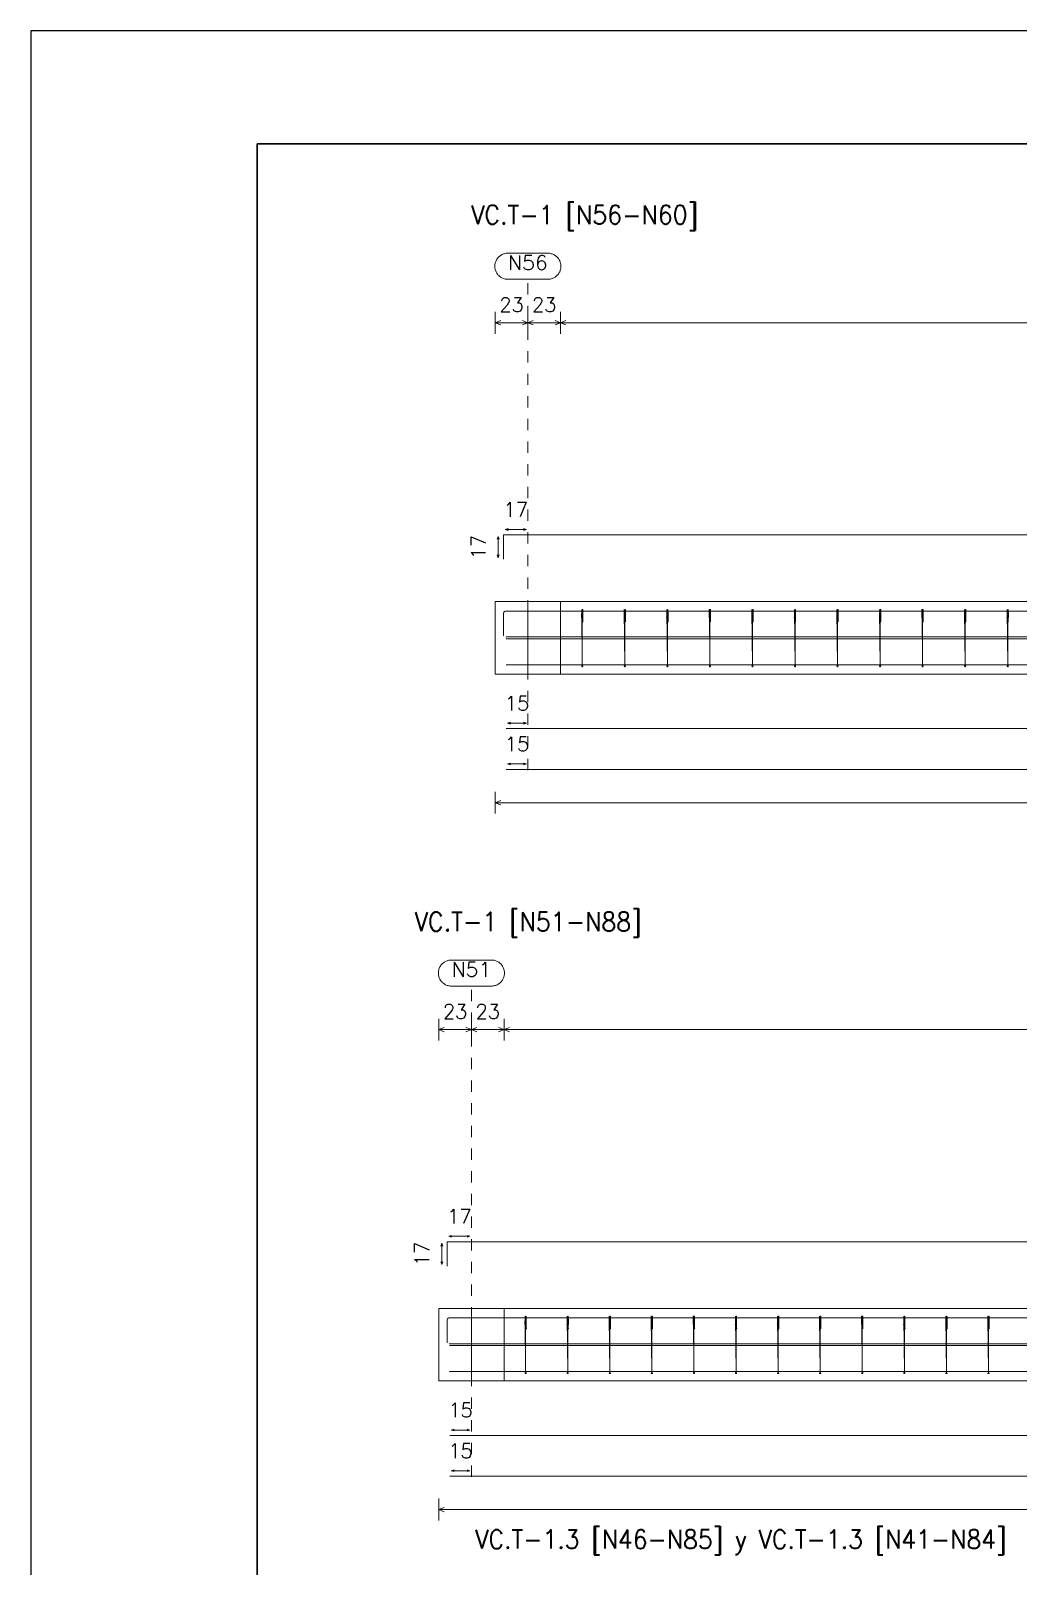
# Model space of a CAD drawing. Header units: inches. Extents: x 72863 to 72995, y 49095 to 49225.
# Drawn here: x 72907.03 to 72915.75, y 49144.04 to 49157.59 of the extents above; entities that cross this region are included whole.
import ezdxf
from ezdxf.enums import TextEntityAlignment as Align

# ---------------------------------------------------------------- set-up
doc = ezdxf.new("R2010")
doc.units = ezdxf.units.IN
doc.linetypes.add('CYPE_PUNTO', pattern=[0.075, 0, -0.075])
doc.layers.get('0').update_dxf_attribs({"lineweight": 15})
for name, color, linetype, lineweight in [('CIM_COTAS', 2, 'Continuous', 9), ('CIM_DIB_ARMADOS', 4, 'Continuous', 9), ('CIM_GEOMETRIA', 2, 'Continuous', 9), ('CIM_REFEREN', 2, 'Continuous', 9), ('CIM_TXT_ARMADOS', 3, 'Continuous', 9)]:
    doc.layers.add(name, color=color, linetype=linetype, lineweight=lineweight)
doc.layers.add('VG', color=7, linetype='Continuous')
doc.styles.add('CYPETXT', font='romans__.ttf', dxfattribs={"height": 0.2})

# ---------------------------------------------------------------- blocks, each defined once
blk = doc.blocks.new('PLANTILLA')
at = {"layer": 'VG'}
for p, q in [((72904.71, 49224.711), (72862.71, 49224.711)), ((72862.71, 49224.711), (72862.71, 49195.011)), ((72864.71, 49196.011), (72864.71, 49223.711)), ((72864.71, 49223.711), (72903.71, 49223.711))]:
    blk.add_line(p, q, dxfattribs=at)
blk.add_lwpolyline([(72903.71, 49199.561), (72903.71, 49223.711), (72864.71, 49223.711), (72864.71, 49196.011), (72885.71, 49196.011), (72885.71, 49199.611)], dxfattribs=at)

msp = doc.modelspace()

# ---------------------------------------------------------------- hatches: boundary and pattern name
at = {"layer": 'CIM_DIB_ARMADOS'}
h = msp.add_hatch(color=256, dxfattribs=at)
edge = h.paths.add_edge_path()
edge.add_arc((72911.8966, 49152.4117), 0.00102, 0, 360)
h = msp.add_hatch(color=256, dxfattribs=at)
edge = h.paths.add_edge_path()
edge.add_arc((72911.9077, 49152.3746), 0.00102, 0, 360)
h = msp.add_hatch(color=256, dxfattribs=at)
edge = h.paths.add_edge_path()
edge.add_arc((72912.2722, 49152.4117), 0.00102, 0, 360)
h = msp.add_hatch(color=256, dxfattribs=at)
edge = h.paths.add_edge_path()
edge.add_arc((72912.2833, 49152.3746), 0.00102, 0, 360)
h = msp.add_hatch(color=256, dxfattribs=at)
edge = h.paths.add_edge_path()
edge.add_arc((72912.6477, 49152.4117), 0.00102, 0, 360)
h = msp.add_hatch(color=256, dxfattribs=at)
edge = h.paths.add_edge_path()
edge.add_arc((72912.6589, 49152.3746), 0.00102, 0, 360)
h = msp.add_hatch(color=256, dxfattribs=at)
edge = h.paths.add_edge_path()
edge.add_arc((72913.0233, 49152.4117), 0.00102, 0, 360)
h = msp.add_hatch(color=256, dxfattribs=at)
edge = h.paths.add_edge_path()
edge.add_arc((72913.0344, 49152.3746), 0.00102, 0, 360)
h = msp.add_hatch(color=256, dxfattribs=at)
edge = h.paths.add_edge_path()
edge.add_arc((72913.3989, 49152.4117), 0.00102, 0, 360)
h = msp.add_hatch(color=256, dxfattribs=at)
edge = h.paths.add_edge_path()
edge.add_arc((72913.41, 49152.3746), 0.00102, 0, 360)
h = msp.add_hatch(color=256, dxfattribs=at)
edge = h.paths.add_edge_path()
edge.add_arc((72913.7745, 49152.4117), 0.00102, 0, 360)
h = msp.add_hatch(color=256, dxfattribs=at)
edge = h.paths.add_edge_path()
edge.add_arc((72913.7856, 49152.3746), 0.00102, 0, 360)
h = msp.add_hatch(color=256, dxfattribs=at)
edge = h.paths.add_edge_path()
edge.add_arc((72914.15, 49152.4117), 0.00102, 0, 360)
h = msp.add_hatch(color=256, dxfattribs=at)
edge = h.paths.add_edge_path()
edge.add_arc((72914.1612, 49152.3746), 0.00102, 0, 360)
h = msp.add_hatch(color=256, dxfattribs=at)
edge = h.paths.add_edge_path()
edge.add_arc((72914.5256, 49152.4117), 0.00102, 0, 360)
h = msp.add_hatch(color=256, dxfattribs=at)
edge = h.paths.add_edge_path()
edge.add_arc((72914.5367, 49152.3746), 0.00102, 0, 360)
h = msp.add_hatch(color=256, dxfattribs=at)
edge = h.paths.add_edge_path()
edge.add_arc((72914.9012, 49152.4117), 0.00102, 0, 360)
h = msp.add_hatch(color=256, dxfattribs=at)
edge = h.paths.add_edge_path()
edge.add_arc((72914.9123, 49152.3746), 0.00102, 0, 360)
h = msp.add_hatch(color=256, dxfattribs=at)
edge = h.paths.add_edge_path()
edge.add_arc((72915.2767, 49152.4117), 0.00102, 0, 360)
h = msp.add_hatch(color=256, dxfattribs=at)
edge = h.paths.add_edge_path()
edge.add_arc((72915.2879, 49152.3746), 0.00102, 0, 360)
h = msp.add_hatch(color=256, dxfattribs=at)
edge = h.paths.add_edge_path()
edge.add_arc((72915.6523, 49152.4117), 0.00102, 0, 360)
h = msp.add_hatch(color=256, dxfattribs=at)
edge = h.paths.add_edge_path()
edge.add_arc((72915.6634, 49152.3746), 0.00102, 0, 360)
h = msp.add_hatch(color=256, dxfattribs=at)
edge = h.paths.add_edge_path()
edge.add_arc((72911.2078, 49152.2537), 0.00102, 0, 360)
h = msp.add_hatch(color=256, dxfattribs=at)
edge = h.paths.add_edge_path()
edge.add_arc((72911.2296, 49152.2409), 0.00102, 0, 360)
h = msp.add_hatch(color=256, dxfattribs=at)
edge = h.paths.add_edge_path()
edge.add_arc((72911.2296, 49152.2256), 0.00102, 0, 360)
h = msp.add_hatch(color=256, dxfattribs=at)
edge = h.paths.add_edge_path()
edge.add_arc((72911.2296, 49151.9952), 0.00102, 0, 360)
h = msp.add_hatch(color=256, dxfattribs=at)
edge = h.paths.add_edge_path()
edge.add_arc((72911.3963, 49146.1717), 0.00102, 0, 360)
h = msp.add_hatch(color=256, dxfattribs=at)
edge = h.paths.add_edge_path()
edge.add_arc((72911.4074, 49146.1346), 0.00102, 0, 360)
h = msp.add_hatch(color=256, dxfattribs=at)
edge = h.paths.add_edge_path()
edge.add_arc((72911.7678, 49146.1717), 0.00102, 0, 360)
h = msp.add_hatch(color=256, dxfattribs=at)
edge = h.paths.add_edge_path()
edge.add_arc((72911.7789, 49146.1346), 0.00102, 0, 360)
h = msp.add_hatch(color=256, dxfattribs=at)
edge = h.paths.add_edge_path()
edge.add_arc((72912.1393, 49146.1717), 0.00102, 0, 360)
h = msp.add_hatch(color=256, dxfattribs=at)
edge = h.paths.add_edge_path()
edge.add_arc((72912.1504, 49146.1346), 0.00102, 0, 360)
h = msp.add_hatch(color=256, dxfattribs=at)
edge = h.paths.add_edge_path()
edge.add_arc((72912.5108, 49146.1717), 0.00102, 0, 360)
h = msp.add_hatch(color=256, dxfattribs=at)
edge = h.paths.add_edge_path()
edge.add_arc((72912.5219, 49146.1346), 0.00102, 0, 360)
h = msp.add_hatch(color=256, dxfattribs=at)
edge = h.paths.add_edge_path()
edge.add_arc((72912.8823, 49146.1717), 0.00102, 0, 360)
h = msp.add_hatch(color=256, dxfattribs=at)
edge = h.paths.add_edge_path()
edge.add_arc((72912.8934, 49146.1346), 0.00102, 0, 360)
h = msp.add_hatch(color=256, dxfattribs=at)
edge = h.paths.add_edge_path()
edge.add_arc((72913.2538, 49146.1717), 0.00102, 0, 360)
h = msp.add_hatch(color=256, dxfattribs=at)
edge = h.paths.add_edge_path()
edge.add_arc((72913.2649, 49146.1346), 0.00102, 0, 360)
h = msp.add_hatch(color=256, dxfattribs=at)
edge = h.paths.add_edge_path()
edge.add_arc((72913.6252, 49146.1717), 0.00102, 0, 360)
h = msp.add_hatch(color=256, dxfattribs=at)
edge = h.paths.add_edge_path()
edge.add_arc((72913.6364, 49146.1346), 0.00102, 0, 360)
h = msp.add_hatch(color=256, dxfattribs=at)
edge = h.paths.add_edge_path()
edge.add_arc((72913.9967, 49146.1717), 0.00102, 0, 360)
h = msp.add_hatch(color=256, dxfattribs=at)
edge = h.paths.add_edge_path()
edge.add_arc((72914.0079, 49146.1346), 0.00102, 0, 360)
h = msp.add_hatch(color=256, dxfattribs=at)
edge = h.paths.add_edge_path()
edge.add_arc((72914.3682, 49146.1717), 0.00102, 0, 360)
h = msp.add_hatch(color=256, dxfattribs=at)
edge = h.paths.add_edge_path()
edge.add_arc((72914.3793, 49146.1346), 0.00102, 0, 360)
h = msp.add_hatch(color=256, dxfattribs=at)
edge = h.paths.add_edge_path()
edge.add_arc((72914.7397, 49146.1717), 0.00102, 0, 360)
h = msp.add_hatch(color=256, dxfattribs=at)
edge = h.paths.add_edge_path()
edge.add_arc((72914.7508, 49146.1346), 0.00102, 0, 360)
h = msp.add_hatch(color=256, dxfattribs=at)
edge = h.paths.add_edge_path()
edge.add_arc((72915.1112, 49146.1717), 0.00102, 0, 360)
h = msp.add_hatch(color=256, dxfattribs=at)
edge = h.paths.add_edge_path()
edge.add_arc((72915.1223, 49146.1346), 0.00102, 0, 360)
h = msp.add_hatch(color=256, dxfattribs=at)
edge = h.paths.add_edge_path()
edge.add_arc((72915.4827, 49146.1717), 0.00102, 0, 360)
h = msp.add_hatch(color=256, dxfattribs=at)
edge = h.paths.add_edge_path()
edge.add_arc((72915.4938, 49146.1346), 0.00102, 0, 360)
h = msp.add_hatch(color=256, dxfattribs=at)
edge = h.paths.add_edge_path()
edge.add_arc((72910.7096, 49146.0137), 0.00102, 0, 360)
h = msp.add_hatch(color=256, dxfattribs=at)
edge = h.paths.add_edge_path()
edge.add_arc((72910.7313, 49146.0009), 0.00102, 0, 360)
h = msp.add_hatch(color=256, dxfattribs=at)
edge = h.paths.add_edge_path()
edge.add_arc((72910.7313, 49145.9856), 0.00102, 0, 360)
h = msp.add_hatch(color=256, dxfattribs=at)
edge = h.paths.add_edge_path()
edge.add_arc((72910.7313, 49145.7552), 0.00102, 0, 360)

# ---------------------------------------------------------------- linework, layer by layer
at = {"layer": 'CIM_COTAS', "linetype": 'CYPE_PUNTO'}
for p, q in [((72911.4216, 49151.0653), (72911.4216, 49155.3984)), ((72910.9233, 49144.8253), (72910.9233, 49149.1584))]:
    msp.add_line(p, q, dxfattribs=at)
at = {"layer": 'CIM_COTAS'}
for p, q in [((72911.1336, 49154.9184), (72911.1336, 49155.1104)), ((72911.4216, 49154.9184), (72911.4216, 49155.1104)), ((72911.4216, 49154.9184), (72911.4216, 49155.1104)), ((72911.7096, 49154.9184), (72911.7096, 49155.1104)), ((72911.7096, 49154.9184), (72911.7096, 49155.1104)), ((72911.1336, 49155.0144), (72911.1816, 49155.0336)), ((72911.1336, 49155.0144), (72911.1816, 49154.9952)), ((72911.1336, 49155.0144), (72911.4216, 49155.0144)), ((72911.4216, 49155.0144), (72911.3736, 49155.0336)), ((72911.4216, 49155.0144), (72911.3736, 49154.9952)), ((72911.4216, 49155.0144), (72911.4696, 49155.0336)), ((72911.4216, 49155.0144), (72911.4696, 49154.9952)), ((72911.4216, 49155.0144), (72911.7096, 49155.0144)), ((72911.7096, 49155.0144), (72911.6616, 49155.0336)), ((72911.7096, 49155.0144), (72911.6616, 49154.9952)), ((72911.7096, 49155.0144), (72911.7576, 49155.0336)), ((72911.7096, 49155.0144), (72911.7576, 49154.9952)), ((72911.7096, 49155.0144), (72923.6817, 49155.0144)), ((72911.1336, 49150.6813), (72911.1336, 49150.8733)), ((72911.1336, 49150.7773), (72911.1816, 49150.7965)), ((72911.1336, 49150.7773), (72911.1816, 49150.7581)), ((72911.1336, 49150.7773), (72923.8417, 49150.7773)), ((72910.6353, 49148.6784), (72910.6353, 49148.8704)), ((72910.9233, 49148.6784), (72910.9233, 49148.8704)), ((72910.9233, 49148.6784), (72910.9233, 49148.8704)), ((72911.2113, 49148.6784), (72911.2113, 49148.8704)), ((72911.2113, 49148.6784), (72911.2113, 49148.8704)), ((72910.6353, 49148.7744), (72910.6833, 49148.7936)), ((72910.6353, 49148.7744), (72910.6833, 49148.7552)), ((72910.6353, 49148.7744), (72910.9233, 49148.7744)), ((72910.9233, 49148.7744), (72910.8753, 49148.7936)), ((72910.9233, 49148.7744), (72910.8753, 49148.7552)), ((72910.9233, 49148.7744), (72910.9713, 49148.7936)), ((72910.9233, 49148.7744), (72910.9713, 49148.7552)), ((72910.9233, 49148.7744), (72911.2113, 49148.7744)), ((72911.2113, 49148.7744), (72911.1633, 49148.7936)), ((72911.2113, 49148.7744), (72911.1633, 49148.7552)), ((72911.2113, 49148.7744), (72911.2593, 49148.7936)), ((72911.2113, 49148.7744), (72911.2593, 49148.7552)), ((72911.2113, 49148.7744), (72916.7892, 49148.7744)), ((72910.6353, 49144.4413), (72910.6353, 49144.6333)), ((72910.6353, 49144.5373), (72910.6833, 49144.5565)), ((72910.6353, 49144.5373), (72910.6833, 49144.5181)), ((72910.6353, 49144.5373), (72917.1195, 49144.5373))]:
    msp.add_line(p, q, dxfattribs=at)
for points in [[(72911.5982, 49155.6288), (72911.6059, 49155.6285), (72911.6136, 49155.6277), (72911.6212, 49155.6265), (72911.6287, 49155.6247), (72911.636, 49155.6224), (72911.6432, 49155.6196), (72911.6502, 49155.6164), (72911.6569, 49155.6127), (72911.6634, 49155.6086), (72911.6696, 49155.604), (72911.6755, 49155.599), (72911.681, 49155.5937), (72911.6862, 49155.588), (72911.691, 49155.5819), (72911.6953, 49155.5756), (72911.6992, 49155.5689), (72911.7027, 49155.5621), (72911.7057, 49155.555), (72911.7082, 49155.5477), (72911.7103, 49155.5403), (72911.7118, 49155.5327), (72911.7128, 49155.5251), (72911.7134, 49155.5174), (72911.7134, 49155.5097), (72911.7128, 49155.502), (72911.7118, 49155.4944), (72911.7103, 49155.4869), (72911.7082, 49155.4794), (72911.7057, 49155.4722), (72911.7027, 49155.4651), (72911.6992, 49155.4582), (72911.6953, 49155.4516), (72911.691, 49155.4452), (72911.6862, 49155.4392), (72911.681, 49155.4335), (72911.6755, 49155.4281), (72911.6696, 49155.4232), (72911.6634, 49155.4186), (72911.6569, 49155.4145), (72911.6502, 49155.4108), (72911.6432, 49155.4075), (72911.636, 49155.4048), (72911.6287, 49155.4025), (72911.6212, 49155.4007), (72911.6136, 49155.3994), (72911.6059, 49155.3986), (72911.5982, 49155.3984), (72911.2449, 49155.3984), (72911.2372, 49155.3986), (72911.2296, 49155.3994), (72911.222, 49155.4007), (72911.2145, 49155.4025), (72911.2071, 49155.4048), (72911.2, 49155.4075), (72911.193, 49155.4108), (72911.1862, 49155.4145), (72911.1797, 49155.4186), (72911.1735, 49155.4232), (72911.1677, 49155.4281), (72911.1621, 49155.4335), (72911.157, 49155.4392), (72911.1522, 49155.4452), (72911.1478, 49155.4516), (72911.1439, 49155.4582), (72911.1404, 49155.4651), (72911.1374, 49155.4722), (72911.1349, 49155.4794), (72911.1329, 49155.4869), (72911.1313, 49155.4944), (72911.1303, 49155.502), (72911.1298, 49155.5097), (72911.1298, 49155.5174), (72911.1303, 49155.5251), (72911.1313, 49155.5327), (72911.1329, 49155.5403), (72911.1349, 49155.5477), (72911.1374, 49155.555), (72911.1404, 49155.5621), (72911.1439, 49155.5689), (72911.1478, 49155.5756), (72911.1522, 49155.5819), (72911.157, 49155.588), (72911.1621, 49155.5937), (72911.1677, 49155.599), (72911.1735, 49155.604), (72911.1797, 49155.6086), (72911.1862, 49155.6127), (72911.193, 49155.6164), (72911.2, 49155.6196), (72911.2071, 49155.6224), (72911.2145, 49155.6247), (72911.222, 49155.6265), (72911.2296, 49155.6277), (72911.2372, 49155.6285), (72911.2449, 49155.6288), (72911.5982, 49155.6288)], [(72911.1, 49149.3888), (72911.1077, 49149.3885), (72911.1153, 49149.3877), (72911.1229, 49149.3865), (72911.1304, 49149.3847), (72911.1378, 49149.3824), (72911.1449, 49149.3796), (72911.1519, 49149.3764), (72911.1587, 49149.3727), (72911.1652, 49149.3686), (72911.1714, 49149.364), (72911.1772, 49149.359), (72911.1828, 49149.3537), (72911.1879, 49149.348), (72911.1927, 49149.3419), (72911.1971, 49149.3356), (72911.201, 49149.3289), (72911.2045, 49149.3221), (72911.2075, 49149.315), (72911.21, 49149.3077), (72911.212, 49149.3003), (72911.2136, 49149.2927), (72911.2146, 49149.2851), (72911.2151, 49149.2774), (72911.2151, 49149.2697), (72911.2146, 49149.262), (72911.2136, 49149.2544), (72911.212, 49149.2469), (72911.21, 49149.2394), (72911.2075, 49149.2322), (72911.2045, 49149.2251), (72911.201, 49149.2182), (72911.1971, 49149.2116), (72911.1927, 49149.2052), (72911.1879, 49149.1992), (72911.1828, 49149.1935), (72911.1772, 49149.1881), (72911.1714, 49149.1832), (72911.1652, 49149.1786), (72911.1587, 49149.1745), (72911.1519, 49149.1708), (72911.1449, 49149.1675), (72911.1378, 49149.1648), (72911.1304, 49149.1625), (72911.1229, 49149.1607), (72911.1153, 49149.1594), (72911.1077, 49149.1586), (72911.1, 49149.1584), (72910.7467, 49149.1584), (72910.739, 49149.1586), (72910.7313, 49149.1594), (72910.7237, 49149.1607), (72910.7163, 49149.1625), (72910.7089, 49149.1648), (72910.7017, 49149.1675), (72910.6947, 49149.1708), (72910.688, 49149.1745), (72910.6815, 49149.1786), (72910.6753, 49149.1832), (72910.6694, 49149.1881), (72910.6639, 49149.1935), (72910.6587, 49149.1992), (72910.6539, 49149.2052), (72910.6496, 49149.2116), (72910.6457, 49149.2182), (72910.6422, 49149.2251), (72910.6392, 49149.2322), (72910.6367, 49149.2394), (72910.6346, 49149.2469), (72910.6331, 49149.2544), (72910.6321, 49149.262), (72910.6316, 49149.2697), (72910.6316, 49149.2774), (72910.6321, 49149.2851), (72910.6331, 49149.2927), (72910.6346, 49149.3003), (72910.6367, 49149.3077), (72910.6392, 49149.315), (72910.6422, 49149.3221), (72910.6457, 49149.3289), (72910.6496, 49149.3356), (72910.6539, 49149.3419), (72910.6587, 49149.348), (72910.6639, 49149.3537), (72910.6694, 49149.359), (72910.6753, 49149.364), (72910.6815, 49149.3686), (72910.688, 49149.3727), (72910.6947, 49149.3764), (72910.7017, 49149.3796), (72910.7089, 49149.3824), (72910.7163, 49149.3847), (72910.7237, 49149.3865), (72910.7313, 49149.3877), (72910.739, 49149.3885), (72910.7467, 49149.3888), (72911.1, 49149.3888)]]:
    msp.add_lwpolyline(points, close=True, dxfattribs=at)
at = {"layer": 'CIM_DIB_ARMADOS'}
for points in [[(72911.2078, 49152.9264), (72911.2078, 49153.1414), (72911.4216, 49153.1414), (72936.58, 49153.1414), (72936.8232, 49153.1414)], [(72911.2078, 49152.2537), (72911.2078, 49152.4534), (72911.2099, 49152.4611), (72911.2155, 49152.4667), (72911.2232, 49152.4688), (72911.4216, 49152.4688), (72936.58, 49152.4688), (72936.8232, 49152.4688)], [(72911.9077, 49152.3746), (72911.908, 49152.444), (72911.908, 49152.4473), (72911.9079, 49152.4513), (72911.9077, 49152.4739), (72911.9076, 49152.479), (72911.9075, 49152.4828), (72911.9075, 49152.4841), (72911.9026, 49152.4841), (72911.9026, 49152.4828), (72911.9025, 49152.479), (72911.9025, 49152.4739), (72911.9025, 49151.9926), (72911.9025, 49151.9875), (72911.9025, 49151.9837), (72911.9025, 49151.9824), (72911.9025, 49151.9837), (72911.9024, 49151.9875), (72911.9024, 49151.9926), (72911.8975, 49152.4739), (72911.8974, 49152.479), (72911.8973, 49152.4828), (72911.8972, 49152.4841), (72911.8969, 49152.4841), (72911.8969, 49152.4834), (72911.8968, 49152.4811), (72911.8966, 49152.4117)], [(72912.2833, 49152.3746), (72912.2835, 49152.444), (72912.2835, 49152.4473), (72912.2835, 49152.4513), (72912.2833, 49152.4739), (72912.2832, 49152.479), (72912.2831, 49152.4828), (72912.283, 49152.4841), (72912.2782, 49152.4841), (72912.2781, 49152.4828), (72912.2781, 49152.479), (72912.2781, 49152.4739), (72912.2781, 49151.9926), (72912.2781, 49151.9875), (72912.2781, 49151.9837), (72912.2781, 49151.9824), (72912.278, 49151.9837), (72912.278, 49151.9875), (72912.2779, 49151.9926), (72912.273, 49152.4739), (72912.273, 49152.479), (72912.2729, 49152.4828), (72912.2728, 49152.4841), (72912.2725, 49152.4841), (72912.2724, 49152.4834), (72912.2724, 49152.4811), (72912.2722, 49152.4117)], [(72912.6589, 49152.3746), (72912.6591, 49152.444), (72912.6591, 49152.4473), (72912.6591, 49152.4513), (72912.6588, 49152.4739), (72912.6588, 49152.479), (72912.6587, 49152.4828), (72912.6586, 49152.4841), (72912.6538, 49152.4841), (72912.6537, 49152.4828), (72912.6536, 49152.479), (72912.6536, 49152.4739), (72912.6536, 49151.9926), (72912.6536, 49151.9875), (72912.6536, 49151.9837), (72912.6536, 49151.9824), (72912.6536, 49151.9837), (72912.6536, 49151.9875), (72912.6535, 49151.9926), (72912.6486, 49152.4739), (72912.6485, 49152.479), (72912.6484, 49152.4828), (72912.6484, 49152.4841), (72912.6481, 49152.4841), (72912.648, 49152.4834), (72912.648, 49152.4811), (72912.6477, 49152.4117)], [(72913.0344, 49152.3746), (72913.0347, 49152.444), (72913.0347, 49152.4473), (72913.0347, 49152.4513), (72913.0344, 49152.4739), (72913.0343, 49152.479), (72913.0343, 49152.4828), (72913.0342, 49152.4841), (72913.0293, 49152.4841), (72913.0293, 49152.4828), (72913.0292, 49152.479), (72913.0292, 49152.4739), (72913.0292, 49151.9926), (72913.0292, 49151.9875), (72913.0292, 49151.9837), (72913.0292, 49151.9824), (72913.0292, 49151.9837), (72913.0291, 49151.9875), (72913.0291, 49151.9926), (72913.0242, 49152.4739), (72913.0241, 49152.479), (72913.024, 49152.4828), (72913.0239, 49152.4841), (72913.0236, 49152.4841), (72913.0236, 49152.4834), (72913.0236, 49152.4811), (72913.0233, 49152.4117)], [(72913.41, 49152.3746), (72913.4103, 49152.444), (72913.4103, 49152.4473), (72913.4102, 49152.4513), (72913.41, 49152.4739), (72913.4099, 49152.479), (72913.4098, 49152.4828), (72913.4097, 49152.4841), (72913.4049, 49152.4841), (72913.4048, 49152.4828), (72913.4048, 49152.479), (72913.4048, 49152.4739), (72913.4048, 49151.9926), (72913.4048, 49151.9875), (72913.4048, 49151.9837), (72913.4048, 49151.9824), (72913.4048, 49151.9837), (72913.4047, 49151.9875), (72913.4047, 49151.9926), (72913.3998, 49152.4739), (72913.3997, 49152.479), (72913.3996, 49152.4828), (72913.3995, 49152.4841), (72913.3992, 49152.4841), (72913.3992, 49152.4834), (72913.3991, 49152.4811), (72913.3989, 49152.4117)], [(72913.7856, 49152.3746), (72913.7858, 49152.444), (72913.7858, 49152.4473), (72913.7858, 49152.4513), (72913.7856, 49152.4739), (72913.7855, 49152.479), (72913.7854, 49152.4828), (72913.7853, 49152.4841), (72913.7805, 49152.4841), (72913.7804, 49152.4828), (72913.7804, 49152.479), (72913.7803, 49152.4739), (72913.7803, 49151.9926), (72913.7803, 49151.9875), (72913.7803, 49151.9837), (72913.7803, 49151.9824), (72913.7803, 49151.9837), (72913.7803, 49151.9875), (72913.7802, 49151.9926), (72913.7753, 49152.4739), (72913.7753, 49152.479), (72913.7752, 49152.4828), (72913.7751, 49152.4841), (72913.7748, 49152.4841), (72913.7747, 49152.4834), (72913.7747, 49152.4811), (72913.7745, 49152.4117)], [(72914.1612, 49152.3746), (72914.1614, 49152.444), (72914.1614, 49152.4473), (72914.1614, 49152.4513), (72914.1611, 49152.4739), (72914.1611, 49152.479), (72914.161, 49152.4828), (72914.1609, 49152.4841), (72914.1561, 49152.4841), (72914.156, 49152.4828), (72914.1559, 49152.479), (72914.1559, 49152.4739), (72914.1559, 49151.9926), (72914.1559, 49151.9875), (72914.1559, 49151.9837), (72914.1559, 49151.9824), (72914.1559, 49151.9837), (72914.1559, 49151.9875), (72914.1558, 49151.9926), (72914.1509, 49152.4739), (72914.1508, 49152.479), (72914.1507, 49152.4828), (72914.1507, 49152.4841), (72914.1503, 49152.4841), (72914.1503, 49152.4834), (72914.1503, 49152.4811), (72914.15, 49152.4117)], [(72914.5367, 49152.3746), (72914.537, 49152.444), (72914.537, 49152.4473), (72914.5369, 49152.4513), (72914.5367, 49152.4739), (72914.5366, 49152.479), (72914.5365, 49152.4828), (72914.5365, 49152.4841), (72914.5316, 49152.4841), (72914.5316, 49152.4828), (72914.5315, 49152.479), (72914.5315, 49152.4739), (72914.5315, 49151.9926), (72914.5315, 49151.9875), (72914.5315, 49151.9837), (72914.5315, 49151.9824), (72914.5315, 49151.9837), (72914.5314, 49151.9875), (72914.5314, 49151.9926), (72914.5265, 49152.4739), (72914.5264, 49152.479), (72914.5263, 49152.4828), (72914.5262, 49152.4841), (72914.5259, 49152.4841), (72914.5259, 49152.4834), (72914.5258, 49152.4811), (72914.5256, 49152.4117)], [(72914.9123, 49152.3746), (72914.9125, 49152.444), (72914.9125, 49152.4473), (72914.9125, 49152.4513), (72914.9123, 49152.4739), (72914.9122, 49152.479), (72914.9121, 49152.4828), (72914.912, 49152.4841), (72914.9072, 49152.4841), (72914.9071, 49152.4828), (72914.9071, 49152.479), (72914.9071, 49152.4739), (72914.9071, 49151.9926), (72914.9071, 49151.9875), (72914.9071, 49151.9837), (72914.9071, 49151.9824), (72914.907, 49151.9837), (72914.907, 49151.9875), (72914.9069, 49151.9926), (72914.902, 49152.4739), (72914.902, 49152.479), (72914.9019, 49152.4828), (72914.9018, 49152.4841), (72914.9015, 49152.4841), (72914.9014, 49152.4834), (72914.9014, 49152.4811), (72914.9012, 49152.4117)], [(72915.2879, 49152.3746), (72915.2881, 49152.444), (72915.2881, 49152.4473), (72915.2881, 49152.4513), (72915.2879, 49152.4739), (72915.2878, 49152.479), (72915.2877, 49152.4828), (72915.2876, 49152.4841), (72915.2828, 49152.4841), (72915.2827, 49152.4828), (72915.2826, 49152.479), (72915.2826, 49152.4739), (72915.2826, 49151.9926), (72915.2826, 49151.9875), (72915.2826, 49151.9837), (72915.2826, 49151.9824), (72915.2826, 49151.9837), (72915.2826, 49151.9875), (72915.2825, 49151.9926), (72915.2776, 49152.4739), (72915.2775, 49152.479), (72915.2774, 49152.4828), (72915.2774, 49152.4841), (72915.2771, 49152.4841), (72915.277, 49152.4834), (72915.277, 49152.4811), (72915.2767, 49152.4117)], [(72915.6634, 49152.3746), (72915.6637, 49152.444), (72915.6637, 49152.4473), (72915.6637, 49152.4513), (72915.6634, 49152.4739), (72915.6634, 49152.479), (72915.6633, 49152.4828), (72915.6632, 49152.4841), (72915.6583, 49152.4841), (72915.6583, 49152.4828), (72915.6582, 49152.479), (72915.6582, 49152.4739), (72915.6582, 49151.9926), (72915.6582, 49151.9875), (72915.6582, 49151.9837), (72915.6582, 49151.9824), (72915.6582, 49151.9837), (72915.6581, 49151.9875), (72915.6581, 49151.9926), (72915.6532, 49152.4739), (72915.6531, 49152.479), (72915.653, 49152.4828), (72915.6529, 49152.4841), (72915.6526, 49152.4841), (72915.6526, 49152.4834), (72915.6526, 49152.4811), (72915.6523, 49152.4117)], [(72911.2296, 49152.2409), (72911.4216, 49152.2409), (72936.58, 49152.2409), (72936.772, 49152.2409)], [(72911.2296, 49152.2256), (72911.4216, 49152.2256), (72936.58, 49152.2256), (72936.772, 49152.2256)], [(72911.2296, 49151.9952), (72911.4216, 49151.9952), (72936.58, 49151.9952), (72936.772, 49151.9952)], [(72911.2296, 49151.4313), (72911.4216, 49151.4313), (72936.58, 49151.4313), (72936.772, 49151.4313)], [(72911.2296, 49151.0717), (72911.4216, 49151.0717), (72936.58, 49151.0717), (72936.772, 49151.0717)], [(72910.7096, 49146.6864), (72910.7096, 49146.9014), (72910.9233, 49146.9014), (72923.4097, 49146.9014), (72923.6529, 49146.9014)], [(72910.7096, 49146.0137), (72910.7096, 49146.2134), (72910.7116, 49146.2211), (72910.7172, 49146.2267), (72910.7249, 49146.2288), (72910.9233, 49146.2288), (72923.4097, 49146.2288), (72923.6529, 49146.2288)], [(72911.4074, 49146.1346), (72911.4077, 49146.204), (72911.4077, 49146.2073), (72911.4076, 49146.2113), (72911.4074, 49146.2339), (72911.4073, 49146.239), (72911.4073, 49146.2428), (72911.4072, 49146.2441), (72911.4023, 49146.2441), (72911.4023, 49146.2428), (72911.4022, 49146.239), (72911.4022, 49146.2339), (72911.4022, 49145.7526), (72911.4022, 49145.7475), (72911.4022, 49145.7437), (72911.4022, 49145.7424), (72911.4022, 49145.7437), (72911.4021, 49145.7475), (72911.4021, 49145.7526), (72911.3972, 49146.2339), (72911.3971, 49146.239), (72911.397, 49146.2428), (72911.3969, 49146.2441), (72911.3966, 49146.2441), (72911.3966, 49146.2434), (72911.3966, 49146.2411), (72911.3963, 49146.1717)], [(72911.7789, 49146.1346), (72911.7792, 49146.204), (72911.7792, 49146.2073), (72911.7791, 49146.2113), (72911.7789, 49146.2339), (72911.7788, 49146.239), (72911.7787, 49146.2428), (72911.7787, 49146.2441), (72911.7738, 49146.2441), (72911.7738, 49146.2428), (72911.7737, 49146.239), (72911.7737, 49146.2339), (72911.7737, 49145.7526), (72911.7737, 49145.7475), (72911.7737, 49145.7437), (72911.7737, 49145.7424), (72911.7737, 49145.7437), (72911.7736, 49145.7475), (72911.7736, 49145.7526), (72911.7687, 49146.2339), (72911.7686, 49146.239), (72911.7685, 49146.2428), (72911.7684, 49146.2441), (72911.7681, 49146.2441), (72911.7681, 49146.2434), (72911.768, 49146.2411), (72911.7678, 49146.1717)], [(72912.1504, 49146.1346), (72912.1507, 49146.204), (72912.1507, 49146.2073), (72912.1506, 49146.2113), (72912.1504, 49146.2339), (72912.1503, 49146.239), (72912.1502, 49146.2428), (72912.1501, 49146.2441), (72912.1453, 49146.2441), (72912.1452, 49146.2428), (72912.1452, 49146.239), (72912.1452, 49146.2339), (72912.1452, 49145.7526), (72912.1452, 49145.7475), (72912.1452, 49145.7437), (72912.1452, 49145.7424), (72912.1452, 49145.7437), (72912.1451, 49145.7475), (72912.1451, 49145.7526), (72912.1402, 49146.2339), (72912.1401, 49146.239), (72912.14, 49146.2428), (72912.1399, 49146.2441), (72912.1396, 49146.2441), (72912.1396, 49146.2434), (72912.1395, 49146.2411), (72912.1393, 49146.1717)], [(72912.5219, 49146.1346), (72912.5221, 49146.204), (72912.5221, 49146.2073), (72912.5221, 49146.2113), (72912.5219, 49146.2339), (72912.5218, 49146.239), (72912.5217, 49146.2428), (72912.5216, 49146.2441), (72912.5168, 49146.2441), (72912.5167, 49146.2428), (72912.5167, 49146.239), (72912.5167, 49146.2339), (72912.5167, 49145.7526), (72912.5167, 49145.7475), (72912.5167, 49145.7437), (72912.5167, 49145.7424), (72912.5166, 49145.7437), (72912.5166, 49145.7475), (72912.5166, 49145.7526), (72912.5116, 49146.2339), (72912.5116, 49146.239), (72912.5115, 49146.2428), (72912.5114, 49146.2441), (72912.5111, 49146.2441), (72912.511, 49146.2434), (72912.511, 49146.2411), (72912.5108, 49146.1717)], [(72912.8934, 49146.1346), (72912.8936, 49146.204), (72912.8936, 49146.2073), (72912.8936, 49146.2113), (72912.8934, 49146.2339), (72912.8933, 49146.239), (72912.8932, 49146.2428), (72912.8931, 49146.2441), (72912.8883, 49146.2441), (72912.8882, 49146.2428), (72912.8882, 49146.239), (72912.8881, 49146.2339), (72912.8881, 49145.7526), (72912.8881, 49145.7475), (72912.8881, 49145.7437), (72912.8881, 49145.7424), (72912.8881, 49145.7437), (72912.8881, 49145.7475), (72912.888, 49145.7526), (72912.8831, 49146.2339), (72912.8831, 49146.239), (72912.883, 49146.2428), (72912.8829, 49146.2441), (72912.8826, 49146.2441), (72912.8825, 49146.2434), (72912.8825, 49146.2411), (72912.8823, 49146.1717)], [(72913.2649, 49146.1346), (72913.2651, 49146.204), (72913.2651, 49146.2073), (72913.2651, 49146.2113), (72913.2649, 49146.2339), (72913.2648, 49146.239), (72913.2647, 49146.2428), (72913.2646, 49146.2441), (72913.2598, 49146.2441), (72913.2597, 49146.2428), (72913.2597, 49146.239), (72913.2596, 49146.2339), (72913.2596, 49145.7526), (72913.2596, 49145.7475), (72913.2596, 49145.7437), (72913.2596, 49145.7424), (72913.2596, 49145.7437), (72913.2596, 49145.7475), (72913.2595, 49145.7526), (72913.2546, 49146.2339), (72913.2546, 49146.239), (72913.2545, 49146.2428), (72913.2544, 49146.2441), (72913.2541, 49146.2441), (72913.254, 49146.2434), (72913.254, 49146.2411), (72913.2538, 49146.1717)], [(72913.6364, 49146.1346), (72913.6366, 49146.204), (72913.6366, 49146.2073), (72913.6366, 49146.2113), (72913.6364, 49146.2339), (72913.6363, 49146.239), (72913.6362, 49146.2428), (72913.6361, 49146.2441), (72913.6313, 49146.2441), (72913.6312, 49146.2428), (72913.6311, 49146.239), (72913.6311, 49146.2339), (72913.6311, 49145.7526), (72913.6311, 49145.7475), (72913.6311, 49145.7437), (72913.6311, 49145.7424), (72913.6311, 49145.7437), (72913.6311, 49145.7475), (72913.631, 49145.7526), (72913.6261, 49146.2339), (72913.626, 49146.239), (72913.6259, 49146.2428), (72913.6259, 49146.2441), (72913.6256, 49146.2441), (72913.6255, 49146.2434), (72913.6255, 49146.2411), (72913.6252, 49146.1717)], [(72914.0079, 49146.1346), (72914.0081, 49146.204), (72914.0081, 49146.2073), (72914.0081, 49146.2113), (72914.0078, 49146.2339), (72914.0078, 49146.239), (72914.0077, 49146.2428), (72914.0076, 49146.2441), (72914.0028, 49146.2441), (72914.0027, 49146.2428), (72914.0026, 49146.239), (72914.0026, 49146.2339), (72914.0026, 49145.7526), (72914.0026, 49145.7475), (72914.0026, 49145.7437), (72914.0026, 49145.7424), (72914.0026, 49145.7437), (72914.0026, 49145.7475), (72914.0025, 49145.7526), (72913.9976, 49146.2339), (72913.9975, 49146.239), (72913.9974, 49146.2428), (72913.9974, 49146.2441), (72913.997, 49146.2441), (72913.997, 49146.2434), (72913.997, 49146.2411), (72913.9967, 49146.1717)], [(72914.3793, 49146.1346), (72914.3796, 49146.204), (72914.3796, 49146.2073), (72914.3796, 49146.2113), (72914.3793, 49146.2339), (72914.3793, 49146.239), (72914.3792, 49146.2428), (72914.3791, 49146.2441), (72914.3742, 49146.2441), (72914.3742, 49146.2428), (72914.3741, 49146.239), (72914.3741, 49146.2339), (72914.3741, 49145.7526), (72914.3741, 49145.7475), (72914.3741, 49145.7437), (72914.3741, 49145.7424), (72914.3741, 49145.7437), (72914.3741, 49145.7475), (72914.374, 49145.7526), (72914.3691, 49146.2339), (72914.369, 49146.239), (72914.3689, 49146.2428), (72914.3688, 49146.2441), (72914.3685, 49146.2441), (72914.3685, 49146.2434), (72914.3685, 49146.2411), (72914.3682, 49146.1717)], [(72914.7508, 49146.1346), (72914.7511, 49146.204), (72914.7511, 49146.2073), (72914.751, 49146.2113), (72914.7508, 49146.2339), (72914.7507, 49146.239), (72914.7507, 49146.2428), (72914.7506, 49146.2441), (72914.7457, 49146.2441), (72914.7457, 49146.2428), (72914.7456, 49146.239), (72914.7456, 49146.2339), (72914.7456, 49145.7526), (72914.7456, 49145.7475), (72914.7456, 49145.7437), (72914.7456, 49145.7424), (72914.7456, 49145.7437), (72914.7455, 49145.7475), (72914.7455, 49145.7526), (72914.7406, 49146.2339), (72914.7405, 49146.239), (72914.7404, 49146.2428), (72914.7403, 49146.2441), (72914.74, 49146.2441), (72914.74, 49146.2434), (72914.74, 49146.2411), (72914.7397, 49146.1717)], [(72915.1223, 49146.1346), (72915.1226, 49146.204), (72915.1226, 49146.2073), (72915.1225, 49146.2113), (72915.1223, 49146.2339), (72915.1222, 49146.239), (72915.1221, 49146.2428), (72915.1221, 49146.2441), (72915.1172, 49146.2441), (72915.1172, 49146.2428), (72915.1171, 49146.239), (72915.1171, 49146.2339), (72915.1171, 49145.7526), (72915.1171, 49145.7475), (72915.1171, 49145.7437), (72915.1171, 49145.7424), (72915.1171, 49145.7437), (72915.117, 49145.7475), (72915.117, 49145.7526), (72915.1121, 49146.2339), (72915.112, 49146.239), (72915.1119, 49146.2428), (72915.1118, 49146.2441), (72915.1115, 49146.2441), (72915.1115, 49146.2434), (72915.1114, 49146.2411), (72915.1112, 49146.1717)], [(72915.4938, 49146.1346), (72915.4941, 49146.204), (72915.4941, 49146.2073), (72915.494, 49146.2113), (72915.4938, 49146.2339), (72915.4937, 49146.239), (72915.4936, 49146.2428), (72915.4936, 49146.2441), (72915.4887, 49146.2441), (72915.4886, 49146.2428), (72915.4886, 49146.239), (72915.4886, 49146.2339), (72915.4886, 49145.7526), (72915.4886, 49145.7475), (72915.4886, 49145.7437), (72915.4886, 49145.7424), (72915.4886, 49145.7437), (72915.4885, 49145.7475), (72915.4885, 49145.7526), (72915.4836, 49146.2339), (72915.4835, 49146.239), (72915.4834, 49146.2428), (72915.4833, 49146.2441), (72915.483, 49146.2441), (72915.483, 49146.2434), (72915.4829, 49146.2411), (72915.4827, 49146.1717)], [(72910.7313, 49146.0009), (72910.9233, 49146.0009), (72923.4097, 49146.0009), (72923.6017, 49146.0009)], [(72910.7313, 49145.9856), (72910.9233, 49145.9856), (72923.4097, 49145.9856), (72923.6017, 49145.9856)], [(72910.7313, 49145.7552), (72910.9233, 49145.7552), (72923.4097, 49145.7552), (72923.6017, 49145.7552)], [(72910.7313, 49145.1913), (72910.9233, 49145.1913), (72923.4097, 49145.1913), (72923.6017, 49145.1913)], [(72910.7313, 49144.8317), (72910.9233, 49144.8317), (72923.4097, 49144.8317), (72923.6017, 49144.8317)]]:
    msp.add_lwpolyline(points, dxfattribs=at)
for centre, radius in [((72911.8966, 49152.4117), 0.00102), ((72911.9077, 49152.3746), 0.00102), ((72912.2722, 49152.4117), 0.00102), ((72912.2833, 49152.3746), 0.00102), ((72912.6477, 49152.4117), 0.00102), ((72912.6589, 49152.3746), 0.00102), ((72913.0233, 49152.4117), 0.00102), ((72913.0344, 49152.3746), 0.00102), ((72913.3989, 49152.4117), 0.00102), ((72913.41, 49152.3746), 0.00102), ((72913.7745, 49152.4117), 0.00102), ((72913.7856, 49152.3746), 0.00102), ((72914.15, 49152.4117), 0.00102), ((72914.1612, 49152.3746), 0.00102), ((72914.5256, 49152.4117), 0.00102), ((72914.5367, 49152.3746), 0.00102), ((72914.9012, 49152.4117), 0.00102), ((72914.9123, 49152.3746), 0.00102), ((72915.2767, 49152.4117), 0.00102), ((72915.2879, 49152.3746), 0.00102), ((72915.6523, 49152.4117), 0.00102), ((72915.6634, 49152.3746), 0.00102), ((72911.2078, 49152.2537), 0.00102), ((72911.2296, 49152.2409), 0.00102), ((72911.2296, 49152.2256), 0.00102), ((72911.2296, 49151.9952), 0.00102), ((72911.9025, 49151.9824), 0.00512), ((72912.2781, 49151.9824), 0.00512), ((72912.6536, 49151.9824), 0.00512), ((72913.0292, 49151.9824), 0.00512), ((72913.4048, 49151.9824), 0.00512), ((72913.7803, 49151.9824), 0.00512), ((72914.1559, 49151.9824), 0.00512), ((72914.5315, 49151.9824), 0.00512), ((72914.9071, 49151.9824), 0.00512), ((72915.2826, 49151.9824), 0.00512), ((72915.6582, 49151.9824), 0.00512), ((72911.3963, 49146.1717), 0.00102), ((72911.4074, 49146.1346), 0.00102), ((72911.7678, 49146.1717), 0.00102), ((72911.7789, 49146.1346), 0.00102), ((72912.1393, 49146.1717), 0.00102), ((72912.1504, 49146.1346), 0.00102), ((72912.5108, 49146.1717), 0.00102), ((72912.5219, 49146.1346), 0.00102), ((72912.8823, 49146.1717), 0.00102), ((72912.8934, 49146.1346), 0.00102), ((72913.2538, 49146.1717), 0.00102), ((72913.2649, 49146.1346), 0.00102), ((72913.6252, 49146.1717), 0.00102), ((72913.6364, 49146.1346), 0.00102), ((72913.9967, 49146.1717), 0.00102), ((72914.0079, 49146.1346), 0.00102), ((72914.3682, 49146.1717), 0.00102), ((72914.3793, 49146.1346), 0.00102), ((72914.7397, 49146.1717), 0.00102), ((72914.7508, 49146.1346), 0.00102), ((72915.1112, 49146.1717), 0.00102), ((72915.1223, 49146.1346), 0.00102), ((72915.4827, 49146.1717), 0.00102), ((72915.4938, 49146.1346), 0.00102), ((72910.7096, 49146.0137), 0.00102), ((72910.7313, 49146.0009), 0.00102), ((72910.7313, 49145.9856), 0.00102), ((72910.7313, 49145.7552), 0.00102), ((72911.4022, 49145.7424), 0.00512), ((72911.7737, 49145.7424), 0.00512), ((72912.1452, 49145.7424), 0.00512), ((72912.5167, 49145.7424), 0.00512), ((72912.8881, 49145.7424), 0.00512), ((72913.2596, 49145.7424), 0.00512), ((72913.6311, 49145.7424), 0.00512), ((72914.0026, 49145.7424), 0.00512), ((72914.3741, 49145.7424), 0.00512), ((72914.7456, 49145.7424), 0.00512), ((72915.1171, 49145.7424), 0.00512), ((72915.4886, 49145.7424), 0.00512)]:
    msp.add_circle(centre, radius, dxfattribs=at)
at = {"layer": 'CIM_GEOMETRIA'}
for p, q in [((72911.1336, 49152.5533), (72911.7096, 49152.5533)), ((72911.1336, 49152.5533), (72911.1336, 49151.9133)), ((72911.4216, 49151.9133), (72911.4216, 49152.5533)), ((72936.58, 49152.5533), (72911.4216, 49152.5533)), ((72911.7096, 49151.9133), (72911.7096, 49152.5533)), ((72911.7096, 49151.9133), (72911.1336, 49151.9133)), ((72911.4216, 49151.9133), (72936.58, 49151.9133)), ((72910.6353, 49146.3133), (72911.2113, 49146.3133)), ((72910.6353, 49146.3133), (72910.6353, 49145.6733)), ((72910.9233, 49145.6733), (72910.9233, 49146.3133)), ((72923.4097, 49146.3133), (72910.9233, 49146.3133)), ((72911.2113, 49145.6733), (72911.2113, 49146.3133)), ((72911.2113, 49145.6733), (72910.6353, 49145.6733)), ((72910.9233, 49145.6733), (72923.4097, 49145.6733))]:
    msp.add_line(p, q, dxfattribs=at)
at = {"layer": 'CIM_TXT_ARMADOS'}
for p, q in [((72911.2463, 49153.1974), (72911.2207, 49153.1894)), ((72911.2463, 49153.1814), (72911.2207, 49153.1894)), ((72911.2207, 49153.1894), (72911.4086, 49153.1894)), ((72911.383, 49153.1974), (72911.4086, 49153.1894)), ((72911.383, 49153.1814), (72911.4086, 49153.1894)), ((72911.1518, 49153.1029), (72911.1598, 49153.1285)), ((72911.1678, 49153.1029), (72911.1598, 49153.1285)), ((72911.1598, 49152.9393), (72911.1598, 49153.1285)), ((72911.1518, 49152.9649), (72911.1598, 49152.9393)), ((72911.1678, 49152.9649), (72911.1598, 49152.9393)), ((72911.2681, 49151.4873), (72911.2425, 49151.4793)), ((72911.2681, 49151.4713), (72911.2425, 49151.4793)), ((72911.2425, 49151.4793), (72911.4086, 49151.4793)), ((72911.383, 49151.4873), (72911.4086, 49151.4793)), ((72911.383, 49151.4713), (72911.4086, 49151.4793)), ((72911.2681, 49151.1277), (72911.2425, 49151.1197)), ((72911.2681, 49151.1117), (72911.2425, 49151.1197)), ((72911.2425, 49151.1197), (72911.4086, 49151.1197)), ((72911.383, 49151.1277), (72911.4086, 49151.1197)), ((72911.383, 49151.1117), (72911.4086, 49151.1197)), ((72910.7481, 49146.9574), (72910.7225, 49146.9494)), ((72910.7481, 49146.9414), (72910.7225, 49146.9494)), ((72910.7225, 49146.9494), (72910.9104, 49146.9494)), ((72910.8848, 49146.9574), (72910.9104, 49146.9494)), ((72910.8848, 49146.9414), (72910.9104, 49146.9494)), ((72910.6536, 49146.8629), (72910.6616, 49146.8885)), ((72910.6696, 49146.8629), (72910.6616, 49146.8885)), ((72910.6616, 49146.6993), (72910.6616, 49146.8885)), ((72910.6536, 49146.7249), (72910.6616, 49146.6993)), ((72910.6696, 49146.7249), (72910.6616, 49146.6993)), ((72910.7699, 49145.2473), (72910.7443, 49145.2393)), ((72910.7699, 49145.2313), (72910.7443, 49145.2393)), ((72910.7443, 49145.2393), (72910.9104, 49145.2393)), ((72910.8848, 49145.2473), (72910.9104, 49145.2393)), ((72910.8848, 49145.2313), (72910.9104, 49145.2393)), ((72910.7699, 49144.8877), (72910.7443, 49144.8797)), ((72910.7699, 49144.8717), (72910.7443, 49144.8797)), ((72910.7443, 49144.8797), (72910.9104, 49144.8797)), ((72910.8848, 49144.8877), (72910.9104, 49144.8797)), ((72910.8848, 49144.8717), (72910.9104, 49144.8797))]:
    msp.add_line(p, q, dxfattribs=at)

# ---------------------------------------------------------------- block references
msp.add_blockref('PLANTILLA', (44.3219, -67.118))

# ---------------------------------------------------------------- texts
at = {"layer": 'CIM_COTAS', "style": 'CYPETXT'}
for s, width, p, p2 in [('N56', 0.924861, (72911.2449, 49155.4816), (72911.5982, 49155.4816)), ('23', 0.872087, (72911.1701, 49155.1104), (72911.3851, 49155.1104)), ('23', 0.872087, (72911.4581, 49155.1104), (72911.6731, 49155.1104)), ('N51', 0.924861, (72910.7467, 49149.2416), (72911.1, 49149.2416)), ('23', 0.872087, (72910.6718, 49148.8704), (72910.8868, 49148.8704)), ('23', 0.872087, (72910.9598, 49148.8704), (72911.1748, 49148.8704))]:
    msp.add_text(s, height=0.128, dxfattribs=dict(at, width=width)).set_placement(p, p2, align=Align.FIT)
at = {"layer": 'CIM_REFEREN', "style": 'CYPETXT'}
for s, width, p, p2 in [('VC.T-1 [N56-N60]', 0.806036, (72910.9198, 49155.8848), (72912.9241, 49155.8848)), ('VC.T-1 [N51-N88]', 0.806036, (72910.4216, 49149.6448), (72912.4259, 49149.6448)), ('VC.T-1.3 [N46-N85] y VC.T-1.3 [N41-N84]', 0.791819, (72910.9568, 49144.192), (72915.6468, 49144.192))]:
    msp.add_text(s, height=0.1664, dxfattribs=dict(at, width=width)).set_placement(p, p2, align=Align.FIT)
at = {"layer": 'CIM_TXT_ARMADOS', "style": 'CYPETXT', "width": 0.872087}
for s, p, p2 in [('17', (72911.2072, 49153.3014), (72911.4222, 49153.3014)), ('15', (72911.2181, 49151.5913), (72911.4331, 49151.5913)), ('15', (72911.2181, 49151.2317), (72911.4331, 49151.2317)), ('17', (72910.7089, 49147.0614), (72910.924, 49147.0614)), ('15', (72910.7198, 49145.3513), (72910.9348, 49145.3513)), ('15', (72910.7198, 49144.9917), (72910.9348, 49144.9917))]:
    msp.add_text(s, height=0.128, dxfattribs=at).set_placement(p, p2, align=Align.FIT)
for p, p2 in [((72911.0478, 49152.9264), (72911.0478, 49153.1414)), ((72910.5496, 49146.6864), (72910.5496, 49146.9014))]:
    msp.add_text('17', height=0.128, rotation=90, dxfattribs=at).set_placement(p, p2, align=Align.FIT)

doc.saveas('drawing.dxf')
